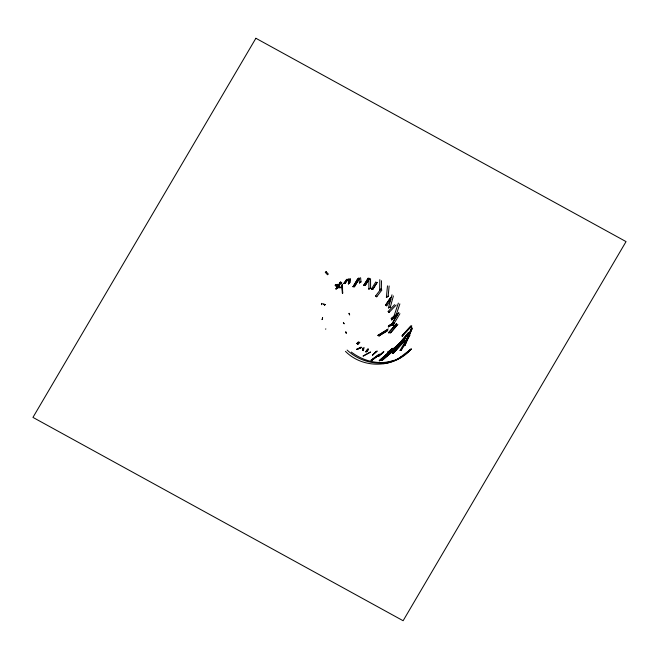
<?xml version="1.0" encoding="UTF-8"?>
<svg xmlns="http://www.w3.org/2000/svg" width="659" height="659" viewBox="0 0 659 659"><rect width="100%" height="100%" fill="white"/><g stroke="black" fill="none" stroke-linecap="round" stroke-linejoin="round"><path stroke-width="0.99" d="M379.65 290.1L381.363 288.848L379.65 290.1L379.823 279.671M381.339 289.128L381.487 280.726M405.631 338.265L396.545 346.675L396.57 345.942L404.741 338.199M396.71 346.708L396.734 345.975L405.656 337.523M386.38 297.398L388.209 296.229L386.38 297.398L387.492 285.858M388.126 296.484L389.139 285.973M325.225 304.532L324.73 304.812L323.783 303.791L323.569 304.474M324.681 304.491L324.459 305.166L325.373 304.532M369.534 278.543L365.185 285.487L363.85 285.256L368.216 278.032M365.185 285.487L369.559 278.255M350.184 278.905L349.805 282.727L348.43 283.963L348.751 278.914M348.43 283.963L348.899 279.177M349.805 282.727L350.036 278.642M363.068 348.001L362.681 349.962L363.381 350.629L362.565 350.135L362.944 348.174M363.381 350.629L364.073 347.507M388.415 307.918L390.466 306.847L388.415 307.918L391.998 294.82M390.342 307.061L393.39 295.949M393.794 316.715L395.935 315.62L393.794 316.715L398.365 303.091M377.08 282.629L372.747 289.49L371.462 288.996L372.829 289.227L377.162 282.373M395.935 315.62L399.865 303.906M390.878 299.614L386.767 305.792L385.515 305.232L390.779 297.357M386.767 305.792L385.597 304.993M393.967 323.973L388.324 326.749L388.81 325.546L392.393 323.602M388.588 326.889L389.065 325.686L394.453 322.77M342.474 284.622L342.622 293.263L342.186 284.531M412.172 328.619L404.848 345.646L404.016 345.703L411.735 327.729M411.891 327.712L404.016 345.703M412.007 328.643L404.848 345.646M341.321 283.881L341.692 282.859L340.769 283.362L339.871 282.67L340.752 281.854M341.551 283.601L341.79 283.115M401.01 342.944L393.777 348.8L401.199 342.202M393.925 348.891L401.347 342.293M409.89 335.192L401.15 350.357L400.046 350.473L409.437 334.377M401.01 350.399L409.75 335.233M390.935 325.604L393.234 325.044L390.935 325.604L398.143 313.379M391.125 325.455L398.843 312.358M393.044 325.184L399.922 313.692M375.597 295.99L376.759 296.739L375.597 295.99L380.713 289.268M359.122 278.979L354.377 286.797L353.035 286.772L357.763 278.675M353.035 286.772L357.779 278.955M354.377 286.797L359.106 278.699M363.85 285.256L368.192 278.312M359.682 342.359L357.656 344.385L356.964 343.487L358.422 341.947M357.656 344.385L359.798 342.178M371.462 288.996L375.877 281.879M385.515 305.232L390.696 297.596M383.349 352.441L378.661 356.049L383.686 351.593M378.826 356.181L379.164 355.333M341.107 282.818L337.095 288.494L336.032 289.004L339.319 283.881M336.032 289.004L339.476 284.144M335.884 288.741L336.947 288.23L340.382 283.362M348.01 279.4L345.143 283.452L343.825 283.625L346.626 279.284M343.825 283.625L346.123 280.388M343.767 283.337L345.077 283.164L347.944 279.111M340.769 283.362L341.65 282.546M376.759 296.739L381.866 290.018M368.447 349.484L366.659 351.741L365.704 351.807L368.076 348.586M365.704 351.807L367.5 349.55M366.659 351.741L368.43 349.27M409.676 332.424L400.623 343.067L400.277 342.392L408.547 332.54M400.277 342.392L408.695 332.498M400.623 343.067L409.527 332.466M397.888 324.426L390.573 332.836L388.505 332.787L396.479 323.618M396.734 323.569L388.505 332.787M396.973 325.241L390.573 332.836M396.899 346.387L388.868 352.779L397.262 345.711M388.991 352.894L389.354 352.219M404.346 340.291L392.599 353.175L404.189 340.258M404.222 341.115L393.308 353.273L404.379 341.148M411.068 325.95L402.229 335.596L402.295 336.329L402.072 335.612L410.911 325.966M402.295 336.329L411.817 325.941M388.151 311.427L389.247 312.317L388.151 311.427L394.609 304.697M389.049 312.473L396.191 305.01M345.473 351.371C363.381 369.378 394.601 368.208 411.274 349.006C404.42 355.942 395.697 361.445 385.968 363.274M356.964 343.487L358.315 342.128M392.698 348.446L387.426 352.639L392.55 348.298M387.574 352.787L388.06 352.005M398.02 358.974L411.274 349.006L406.446 352.977M396.545 346.675L405.466 338.232M377.129 351.206L372.524 355.02L376.207 351.428M372.524 355.02L377.03 351.016M386.849 354.237L379.18 360.728L388.151 352.705M379.37 360.926L388.299 352.862M348.273 283.7L349.657 282.464M394.173 349.608L381.709 360.193L394.024 349.525M393.777 350.3L382.228 360.3L394.7 349.715M404.461 354.608L410.573 349.418M393.777 348.8L400.861 342.853M378.661 356.049L383.851 351.717M387.426 352.639L391.916 348.924M388.868 352.779L397.393 345.827M398.613 344.641L387.624 353.372L398.464 344.55M398.052 345.365L387.986 353.562L398.201 345.456M397.393 315.381L391.644 319.837L391.224 318.561L394.362 316.04M391.224 318.561L396.973 314.096M391.644 319.837L395.565 316.691M338.924 284.696L335.851 284.556L335.019 285.232L337.35 287.686L340.324 287.826M337.317 284.828L338.083 284.218L339.574 285.924L338.808 286.541M337.35 287.686L338.191 287.011L341.164 287.151M399.321 358.364L400.969 357.054C384.057 367.73 361.19 363.455 347.128 350.061M378.876 355.143L371.519 360.613L371.091 360.226L379.263 354.155M379.436 354.287L371.091 360.226M378.711 355.012L371.519 360.613M340.522 282.167L339.871 282.67L341.115 283.065M370.589 287.925L368.908 289.046L370.589 287.925L370.539 278.666M361.017 281.895L359.452 282.884L361.017 281.895L360.58 277.694M387.607 329.632L377.928 335.398L388.217 328.956M386.652 331.057L378.941 335.892L387.764 330.661M363.125 355.942L370.407 351.98M363.224 356.132L370.506 352.17M388.324 326.749L391.018 325.291M372.426 354.83L373.348 354.6M361.527 347.565L356.601 349.525L361.05 347.112M356.601 349.525L360.176 347.763M356.577 349.311L361.511 347.351M400.046 350.473L401.15 350.357M393.975 360.308C379.485 365.556 363.241 361.083 351.263 352.054M321.806 319.574L322.251 319.467M325.439 329.08L325.884 328.973M365.687 351.601L366.635 351.535M383.217 363.62L385.062 363.513M353.01 286.484L354.361 286.508M392.599 353.175L393.472 353.298M363.875 284.976L365.218 285.207M381.709 360.193L382.385 360.374M341.337 282.76L340.118 282.349L341.016 283.032M377.928 335.398L379.197 336.032M387.624 353.372L388.135 353.652M323.503 304.161L324.401 304.862M335.851 284.556L338.191 287.011M343.463 322.63L344.212 323.824L343.323 322.852M357.071 343.306L357.771 344.204M400.425 342.342L400.771 343.026M349.146 313.272L349.649 314.977L348.916 313.42M391.487 318.511L391.907 319.788M358.924 277.703L359.452 282.884M342.136 285.429L342.622 293.263M341.84 285.339L342.334 293.173M368.859 278.79L368.908 289.046M321.93 303.395L321.666 304.639L321.93 303.395M255.881 38.271L32.95 417.394L403.119 620.729L626.05 241.614L255.881 38.271M345.81 331.897L346.23 333.223L345.81 331.897M326.114 271.64L325.282 272.315L327.498 274.745L328.339 274.07L326.114 271.64M322.605 317.795L322.317 318.956L322.605 317.795"/></g></svg>
